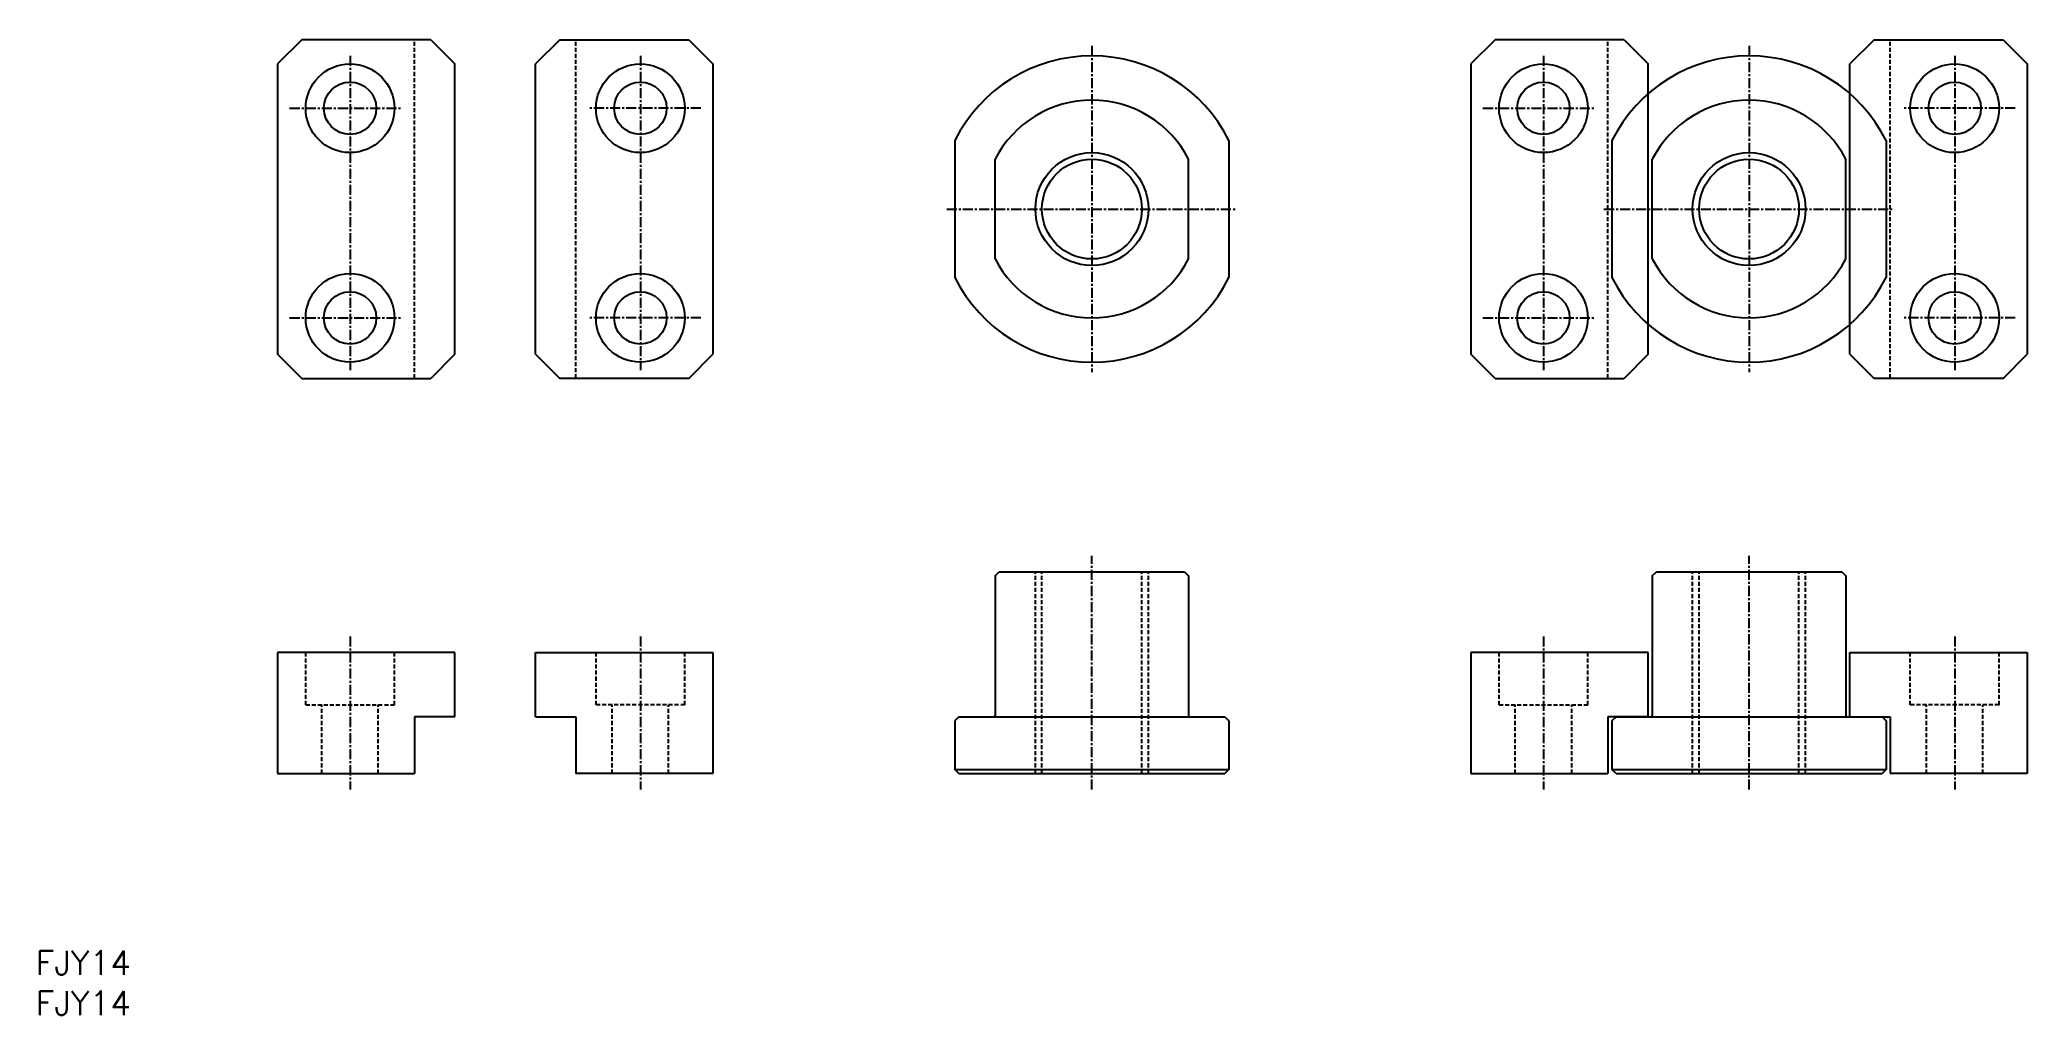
# Model space of a CAD drawing. Extents: x 1 to 247, y 0 to 121.
import ezdxf

# ---------------------------------------------------------------- set-up
doc = ezdxf.new("R2010")
doc.units = 0
doc.linetypes.add('CENTER', pattern=[2, 1.25, -0.25, 0.25, -0.25])
doc.linetypes.add('DASHED', pattern=[0.75, 0.5, -0.25])
doc.layers.get('0').update_dxf_attribs({"linetype": 'CONTINUOUS'})
doc.layers.add('CENTER', color=1, linetype='CENTER')
doc.styles.get("Standard").update_dxf_attribs({"font": 'txt.shx'})

# ---------------------------------------------------------------- blocks, each defined once
blk = doc.blocks.new('*U26')
at = {"color": 7, "linetype": 'CONTINUOUS'}
blk.add_text('FJY14', height=3, dxfattribs=at).set_placement((0, 0))
blk = doc.blocks.new('*U27')
at = {"color": 7, "linetype": 'CONTINUOUS'}
blk.add_text('FJY14', height=3, dxfattribs=at).set_placement((0, 5))

msp = doc.modelspace()

# ---------------------------------------------------------------- linework, layer by layer
at = {"color": 7, "linetype": 'CONTINUOUS'}
for p, q in [((33, 121), (30, 118)), ((49, 121), (33, 121)), ((49, 121), (52, 118)), ((65, 121), (62, 118)), ((65, 121), (81, 121)), ((81, 121), (84, 118)), ((181, 121), (178, 118)), ((197, 121), (181, 121)), ((197, 121), (200, 118)), ((228, 121), (225, 118)), ((228, 121), (244, 121)), ((244, 121), (247, 118)), ((30, 118), (30, 82)), ((52, 82), (52, 118)), ((62, 82), (62, 118)), ((84, 118), (84, 82)), ((178, 118), (178, 82)), ((200, 82), (200, 118)), ((225, 82), (225, 118)), ((247, 118), (247, 82)), ((114, 108.49), (114, 91.51)), ((148, 108.49), (148, 91.51)), ((195.5, 108.49), (195.5, 91.51)), ((229.5, 108.49), (229.5, 91.51)), ((119, 93.82), (119, 106.18)), ((143, 93.82), (143, 106.18)), ((200.5, 93.82), (200.5, 106.18)), ((224.5, 93.82), (224.5, 106.18)), ((33, 79), (30, 82)), ((52, 82), (49, 79)), ((62, 82), (65, 79)), ((81, 79), (84, 82)), ((181, 79), (178, 82)), ((200, 82), (197, 79)), ((225, 82), (228, 79)), ((244, 79), (247, 82)), ((33, 79), (49, 79)), ((81, 79), (65, 79)), ((181, 79), (197, 79)), ((244, 79), (228, 79)), ((119, 54.5), (119.5, 55)), ((119, 54.5), (119, 37.2)), ((119.5, 55), (142.5, 55)), ((142.5, 55), (143, 54.5)), ((143, 54.5), (143, 37.2)), ((200.5, 54.5), (201, 55)), ((200.5, 54.5), (200.5, 37.2)), ((201, 55), (224, 55)), ((224, 55), (224.5, 54.5)), ((224.5, 54.5), (224.5, 37.2)), ((52, 45), (30, 45)), ((30, 45), (30, 30)), ((52, 37), (52, 45)), ((62, 37), (62, 45)), ((62, 45), (84, 45)), ((84, 45), (84, 30)), ((200, 45), (178, 45)), ((178, 45), (178, 30)), ((200, 37), (200, 45)), ((225, 37), (225, 45)), ((225, 45), (247, 45)), ((247, 45), (247, 30)), ((47, 37), (47, 30)), ((52, 37), (47, 37)), ((62, 37), (67, 37)), ((67, 37), (67, 30)), ((114.5, 37), (114, 36.5)), ((114.5, 37), (147.5, 37)), ((147.5, 37), (148, 36.5)), ((195, 37), (195, 30)), ((200, 37), (195, 37)), ((196, 37), (195.5, 36.5)), ((196, 37), (229, 37)), ((225, 37), (230, 37)), ((229, 37), (229.5, 36.5)), ((230, 37), (230, 30)), ((114, 36.5), (114, 30.5)), ((148, 36.5), (148, 30.5)), ((195.5, 36.5), (195.5, 30.5)), ((229.5, 36.5), (229.5, 30.5)), ((30, 30), (47, 30)), ((84, 30), (67, 30)), ((114.5, 30), (114, 30.5)), ((114, 30.5), (148, 30.5)), ((114.5, 30), (147.5, 30)), ((148, 30.5), (147.5, 30)), ((178, 30), (195, 30)), ((196, 30), (195.5, 30.5)), ((195.5, 30.5), (229.5, 30.5)), ((196, 30), (229, 30)), ((229.5, 30.5), (229, 30)), ((247, 30), (230, 30))]:
    msp.add_line(p, q, dxfattribs=at)
at = {"color": 3, "linetype": 'DASHED'}
for p, q in [((47, 79), (47, 121)), ((67, 79), (67, 121)), ((195, 79), (195, 121)), ((230, 79), (230, 121)), ((124, 30), (124, 55)), ((124.81, 30), (124.81, 55)), ((137.19, 30), (137.19, 55)), ((138, 30), (138, 55)), ((205.5, 30), (205.5, 55)), ((206.31, 30), (206.31, 55)), ((218.69, 30), (218.69, 55)), ((219.5, 30), (219.5, 55)), ((33.5, 38.5), (33.5, 45)), ((44.5, 38.5), (44.5, 45)), ((69.5, 38.5), (69.5, 45)), ((80.5, 38.5), (80.5, 45)), ((181.5, 38.5), (181.5, 45)), ((192.5, 38.5), (192.5, 45)), ((232.5, 38.5), (232.5, 45)), ((243.5, 38.5), (243.5, 45)), ((33.5, 38.5), (44.5, 38.5)), ((35.5, 30), (35.5, 38.5)), ((42.5, 30), (42.5, 38.5)), ((80.5, 38.5), (69.5, 38.5)), ((71.5, 30), (71.5, 38.5)), ((78.5, 30), (78.5, 38.5)), ((181.5, 38.5), (192.5, 38.5)), ((183.5, 30), (183.5, 38.5)), ((190.5, 30), (190.5, 38.5)), ((243.5, 38.5), (232.5, 38.5)), ((234.5, 30), (234.5, 38.5)), ((241.5, 30), (241.5, 38.5))]:
    msp.add_line(p, q, dxfattribs=at)
at = {"color": 7, "linetype": 'CONTINUOUS'}
for centre, radius in [((39, 112.5), 5.5), ((75, 112.5), 5.5), ((187, 112.5), 5.5), ((238, 112.5), 5.5), ((39, 112.5), 3.25), ((75, 112.5), 3.25), ((187, 112.5), 3.25), ((238, 112.5), 3.25), ((131, 100), 6.19), ((212.5, 100), 6.19), ((39, 86.5), 5.5), ((75, 86.5), 5.5), ((187, 86.5), 5.5), ((238, 86.5), 5.5), ((39, 86.5), 3.25), ((75, 86.5), 3.25), ((187, 86.5), 3.25), ((238, 86.5), 3.25)]:
    msp.add_circle(centre, radius, dxfattribs=at)
at = {"color": 3, "linetype": 'CONTINUOUS'}
for centre in [(131, 100), (212.5, 100)]:
    msp.add_circle(centre, 7, dxfattribs=at)
at = {"color": 7, "linetype": 'CONTINUOUS'}
for centre, radius, start, end in [((131, 100), 19, 26.5254, 153.4746), ((212.5, 100), 19, 26.5254, 153.4746), ((131, 100), 13.5, 27.266, 152.734), ((212.5, 100), 13.5, 27.266, 152.734), ((131, 100), 13.5, 207.266, 332.734), ((212.5, 100), 13.5, 207.266, 332.734), ((131, 100), 19, 206.5254, 333.4746), ((212.5, 100), 19, 206.5254, 333.4746), ((118.8, 37.2), 0.2, 270, 0), ((143.2, 37.2), 0.2, 180, 270), ((200.3, 37.2), 0.2, 270, 0), ((224.7, 37.2), 0.2, 180, 270)]:
    msp.add_arc(centre, radius, start, end, dxfattribs=at)
at = {"layer": 'CENTER', "color": 1, "linetype": 'CENTER'}
for p, q in [((39, 119), (39, 80)), ((75, 119), (75, 80)), ((131, 120.23), (131, 79.77)), ((187, 119), (187, 80)), ((212.5, 120.23), (212.5, 79.77)), ((238, 119), (238, 80)), ((31.5, 112.5), (45.5, 112.5)), ((82.5, 112.5), (68.5, 112.5)), ((179.5, 112.5), (193.5, 112.5)), ((245.5, 112.5), (231.5, 112.5)), ((113, 100), (149, 100)), ((194.5, 100), (230.5, 100)), ((31.5, 86.5), (45.5, 86.5)), ((82.5, 86.5), (68.5, 86.5)), ((179.5, 86.5), (193.5, 86.5)), ((245.5, 86.5), (231.5, 86.5)), ((131, 28), (131, 57)), ((212.5, 28), (212.5, 57)), ((39, 47), (39, 28)), ((75, 47), (75, 28)), ((187, 47), (187, 28)), ((238, 47), (238, 28))]:
    msp.add_line(p, q, dxfattribs=at)

# ---------------------------------------------------------------- block references
at = {"color": 7, "linetype": 'CONTINUOUS'}
for name in ['*U27', '*U26']:
    msp.add_blockref(name, (0, 0), dxfattribs=at)

doc.saveas('drawing.dxf')
